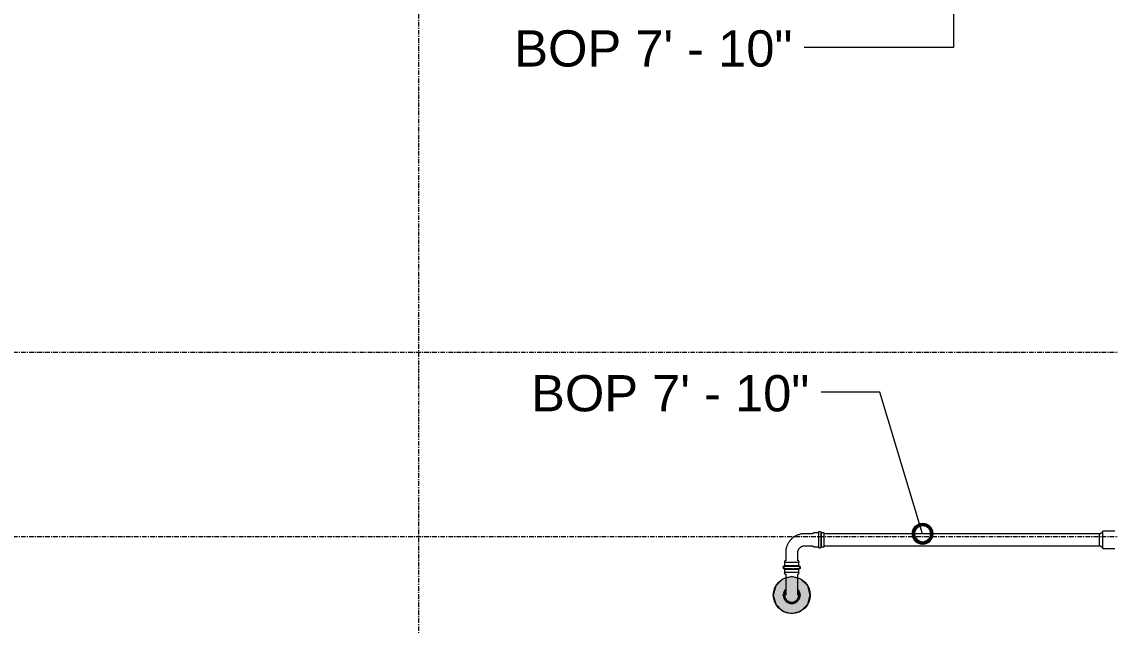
# Model space of a CAD drawing. Header units: inches. Extents: x -3679 to 241, y -496 to 1784.
# Drawn here: x -1645.1 to -1527, y 368.4 to 433.9 of the extents above; entities that cross this region are included whole.
import ezdxf

# ---------------------------------------------------------------- set-up
doc = ezdxf.new("R2010")
doc.units = ezdxf.units.IN
doc.header["$MEASUREMENT"] = 0
doc.linetypes.add('Grid Line', pattern=[0.875, 0.5, -0.125, 0.125, -0.125])
for name, color, linetype, lineweight in [('A-ANNO-NOTE', 250, 'Continuous', 9), ('G-ANNO-DIMS', 251, 'Continuous', 9), ('P-PIPE', 1, 'Continuous', 9), ('P-PIPE-CNTR', 1, 'Continuous', 9), ('S-GRID', 8, 'Continuous', 9)]:
    doc.layers.add(name, color=color, linetype=linetype, lineweight=lineweight)
doc.styles.add('Arial', font='arial.ttf', dxfattribs={"height": 3.934132})

# ---------------------------------------------------------------- blocks, each defined once
blk = doc.blocks.new('Victaulic-VicPress316-Elbow 90-45deg Style P568_P571 - Standard-V8-SECOND LEVEL')
at = {"layer": 'P-PIPE'}
for p, q in [((-1562.28, 375.16), (-1562.28, 374.82)), ((-1561.51, 375.16), (-1562.28, 375.16)), ((-1562.28, 374.82), (-1561.51, 374.82)), ((-1562.28, 374.49), (-1562.28, 374.07)), ((-1560.75, 375.16), (-1561.51, 375.16)), ((-1561.51, 374.82), (-1560.75, 374.82)), ((-1560.75, 374.82), (-1560.75, 375.16)), ((-1560.75, 374.07), (-1560.75, 374.5)), ((-1562.17, 373.92), (-1562.17, 373.03)), ((-1560.86, 373.03), (-1560.86, 373.92))]:
    blk.add_line(p, q, dxfattribs=at)
at = {"layer": 'P-PIPE', "flags": 128}
for points in [[(-1562.28, 374.53), (-1562.29, 374.53), (-1562.29, 374.53), (-1562.3, 374.53), (-1562.3, 374.53), (-1562.31, 374.53), (-1562.32, 374.53), (-1562.32, 374.53), (-1562.33, 374.53), (-1562.33, 374.53), (-1562.34, 374.54), (-1562.34, 374.54), (-1562.35, 374.54), (-1562.35, 374.54), (-1562.36, 374.55), (-1562.36, 374.55), (-1562.37, 374.55), (-1562.37, 374.56), (-1562.38, 374.56), (-1562.38, 374.57), (-1562.39, 374.57), (-1562.39, 374.57), (-1562.39, 374.58), (-1562.4, 374.58), (-1562.4, 374.59), (-1562.4, 374.59), (-1562.41, 374.6), (-1562.41, 374.6), (-1562.41, 374.61), (-1562.41, 374.61), (-1562.42, 374.62), (-1562.42, 374.62), (-1562.42, 374.63), (-1562.42, 374.63), (-1562.42, 374.64), (-1562.42, 374.65), (-1562.43, 374.65), (-1562.43, 374.66), (-1562.43, 374.66), (-1562.43, 374.67), (-1562.43, 374.68), (-1562.43, 374.68), (-1562.43, 374.69), (-1562.43, 374.69), (-1562.42, 374.7), (-1562.42, 374.7), (-1562.42, 374.71), (-1562.42, 374.72), (-1562.42, 374.72), (-1562.42, 374.73), (-1562.41, 374.73), (-1562.41, 374.74), (-1562.41, 374.74), (-1562.41, 374.75), (-1562.4, 374.75), (-1562.4, 374.76), (-1562.4, 374.76), (-1562.39, 374.77), (-1562.39, 374.77), (-1562.38, 374.77), (-1562.38, 374.78), (-1562.38, 374.78), (-1562.37, 374.79), (-1562.37, 374.79), (-1562.36, 374.79), (-1562.36, 374.8), (-1562.35, 374.8), (-1562.35, 374.8), (-1562.34, 374.8), (-1562.34, 374.81), (-1562.33, 374.81), (-1562.32, 374.81), (-1562.32, 374.81), (-1562.31, 374.81), (-1562.31, 374.81), (-1562.3, 374.82), (-1562.3, 374.82), (-1562.29, 374.82), (-1562.28, 374.82), (-1562.28, 374.82)], [(-1561.51, 374.82), (-1561.55, 374.82), (-1561.58, 374.82), (-1561.61, 374.82), (-1561.64, 374.82), (-1561.67, 374.82), (-1561.7, 374.82), (-1561.73, 374.82), (-1561.76, 374.82), (-1561.79, 374.82), (-1561.81, 374.82), (-1561.84, 374.82), (-1561.87, 374.82), (-1561.9, 374.82), (-1561.92, 374.82), (-1561.95, 374.82), (-1561.97, 374.82), (-1562, 374.82), (-1562.02, 374.82), (-1562.04, 374.82), (-1562.06, 374.82), (-1562.09, 374.82), (-1562.11, 374.82), (-1562.12, 374.82), (-1562.14, 374.82), (-1562.16, 374.82), (-1562.18, 374.82), (-1562.19, 374.82), (-1562.2, 374.82), (-1562.22, 374.82), (-1562.23, 374.82), (-1562.24, 374.82), (-1562.25, 374.82), (-1562.26, 374.82), (-1562.26, 374.82), (-1562.27, 374.82), (-1562.27, 374.82), (-1562.28, 374.82), (-1562.28, 374.82), (-1562.28, 374.82), (-1562.28, 374.82)], [(-1562.28, 374.82), (-1562.28, 374.82), (-1562.28, 374.82), (-1562.28, 374.82), (-1562.27, 374.82), (-1562.27, 374.82), (-1562.26, 374.82), (-1562.25, 374.82), (-1562.24, 374.82)], [(-1562.27, 374.53), (-1562.27, 374.53), (-1562.28, 374.53), (-1562.28, 374.53), (-1562.28, 374.53), (-1562.28, 374.53)], [(-1562.28, 374.53), (-1562.28, 374.53), (-1562.28, 374.53), (-1562.28, 374.53), (-1562.27, 374.53), (-1562.27, 374.53), (-1562.26, 374.53), (-1562.25, 374.53), (-1562.24, 374.53), (-1562.23, 374.53), (-1562.22, 374.53), (-1562.21, 374.53), (-1562.19, 374.53), (-1562.18, 374.53), (-1562.16, 374.53), (-1562.15, 374.53), (-1562.13, 374.53), (-1562.11, 374.53), (-1562.09, 374.53), (-1562.07, 374.53), (-1562.05, 374.53), (-1562.03, 374.53), (-1562, 374.53), (-1561.98, 374.53), (-1561.95, 374.53), (-1561.93, 374.53), (-1561.9, 374.53), (-1561.88, 374.53), (-1561.85, 374.53), (-1561.82, 374.53), (-1561.79, 374.53), (-1561.76, 374.53), (-1561.73, 374.53)], [(-1561.65, 374.53), (-1561.61, 374.53), (-1561.58, 374.53), (-1561.55, 374.53), (-1561.52, 374.53), (-1561.51, 374.53)], [(-1560.75, 374.82), (-1560.75, 374.82), (-1560.75, 374.82), (-1560.75, 374.82), (-1560.76, 374.82), (-1560.76, 374.82), (-1560.77, 374.82), (-1560.78, 374.82), (-1560.79, 374.82), (-1560.8, 374.82), (-1560.81, 374.82), (-1560.82, 374.82), (-1560.84, 374.82), (-1560.85, 374.82), (-1560.87, 374.82), (-1560.88, 374.82), (-1560.9, 374.82), (-1560.92, 374.82), (-1560.94, 374.82), (-1560.96, 374.82), (-1560.98, 374.82), (-1561, 374.82), (-1561.03, 374.82), (-1561.05, 374.82), (-1561.08, 374.82), (-1561.1, 374.82), (-1561.13, 374.82), (-1561.15, 374.82), (-1561.18, 374.82), (-1561.21, 374.82), (-1561.24, 374.82), (-1561.27, 374.82), (-1561.3, 374.82), (-1561.32, 374.82), (-1561.35, 374.82), (-1561.38, 374.82), (-1561.42, 374.82), (-1561.45, 374.82), (-1561.48, 374.82), (-1561.51, 374.82), (-1561.51, 374.82)], [(-1561.51, 374.53), (-1561.48, 374.53), (-1561.45, 374.53), (-1561.42, 374.53)], [(-1561.3, 374.53), (-1561.27, 374.53), (-1561.24, 374.53), (-1561.22, 374.53), (-1561.19, 374.53), (-1561.16, 374.53), (-1561.13, 374.53), (-1561.11, 374.53), (-1561.08, 374.53), (-1561.06, 374.53), (-1561.03, 374.53)], [(-1561.03, 374.53), (-1561.01, 374.53), (-1560.99, 374.53), (-1560.97, 374.53), (-1560.94, 374.53), (-1560.92, 374.53), (-1560.91, 374.53), (-1560.89, 374.53), (-1560.87, 374.53), (-1560.85, 374.53), (-1560.84, 374.53), (-1560.83, 374.53), (-1560.81, 374.53), (-1560.8, 374.53), (-1560.79, 374.53), (-1560.78, 374.53), (-1560.77, 374.53), (-1560.77, 374.53), (-1560.76, 374.53), (-1560.76, 374.53), (-1560.75, 374.53), (-1560.75, 374.53), (-1560.75, 374.53), (-1560.75, 374.53)], [(-1560.79, 374.82), (-1560.78, 374.82), (-1560.77, 374.82), (-1560.77, 374.82), (-1560.76, 374.82), (-1560.76, 374.82), (-1560.75, 374.82), (-1560.75, 374.82), (-1560.75, 374.82), (-1560.75, 374.82)], [(-1560.75, 374.53), (-1560.75, 374.53), (-1560.75, 374.53), (-1560.75, 374.53), (-1560.76, 374.53), (-1560.76, 374.53)], [(-1560.75, 374.82), (-1560.74, 374.82), (-1560.74, 374.82), (-1560.73, 374.82), (-1560.73, 374.81), (-1560.72, 374.81), (-1560.71, 374.81), (-1560.71, 374.81), (-1560.7, 374.81), (-1560.7, 374.81), (-1560.69, 374.81), (-1560.69, 374.8), (-1560.68, 374.8), (-1560.68, 374.8), (-1560.67, 374.79), (-1560.67, 374.79), (-1560.66, 374.79), (-1560.66, 374.78), (-1560.65, 374.78), (-1560.65, 374.78), (-1560.64, 374.77), (-1560.64, 374.77), (-1560.64, 374.76), (-1560.63, 374.76), (-1560.63, 374.75), (-1560.63, 374.75), (-1560.62, 374.74), (-1560.62, 374.74), (-1560.62, 374.73), (-1560.62, 374.73), (-1560.61, 374.72), (-1560.61, 374.72), (-1560.61, 374.71), (-1560.61, 374.71), (-1560.61, 374.7), (-1560.61, 374.7), (-1560.6, 374.69), (-1560.6, 374.68), (-1560.6, 374.68), (-1560.6, 374.67), (-1560.6, 374.67), (-1560.6, 374.66), (-1560.6, 374.66), (-1560.6, 374.65), (-1560.61, 374.64), (-1560.61, 374.64), (-1560.61, 374.63), (-1560.61, 374.63), (-1560.61, 374.62), (-1560.61, 374.62), (-1560.62, 374.61), (-1560.62, 374.61), (-1560.62, 374.6), (-1560.62, 374.6), (-1560.63, 374.59), (-1560.63, 374.59), (-1560.63, 374.58), (-1560.64, 374.58), (-1560.64, 374.57), (-1560.65, 374.57), (-1560.65, 374.56), (-1560.65, 374.56), (-1560.66, 374.56), (-1560.66, 374.55), (-1560.67, 374.55), (-1560.67, 374.55), (-1560.68, 374.54), (-1560.68, 374.54), (-1560.69, 374.54), (-1560.69, 374.54), (-1560.7, 374.53), (-1560.71, 374.53), (-1560.71, 374.53), (-1560.72, 374.53), (-1560.72, 374.53), (-1560.73, 374.53), (-1560.73, 374.53), (-1560.74, 374.53), (-1560.75, 374.53), (-1560.75, 374.53)], [(-1562.17, 373.86), (-1562.18, 373.86), (-1562.19, 373.87), (-1562.2, 373.88), (-1562.21, 373.88), (-1562.21, 373.89), (-1562.22, 373.9), (-1562.23, 373.91), (-1562.23, 373.92), (-1562.24, 373.93), (-1562.24, 373.94), (-1562.25, 373.95), (-1562.25, 373.96), (-1562.26, 373.97), (-1562.26, 373.98), (-1562.27, 373.99), (-1562.27, 374), (-1562.27, 374.01), (-1562.28, 374.02), (-1562.28, 374.03), (-1562.28, 374.04), (-1562.28, 374.05), (-1562.28, 374.06), (-1562.28, 374.07), (-1562.28, 374.07)], [(-1560.75, 374.07), (-1560.75, 374.06), (-1560.75, 374.05), (-1560.75, 374.04), (-1560.75, 374.03), (-1560.75, 374.02), (-1560.76, 374.01), (-1560.76, 374), (-1560.76, 373.99), (-1560.77, 373.98), (-1560.77, 373.97), (-1560.77, 373.96), (-1560.78, 373.95), (-1560.78, 373.94), (-1560.79, 373.93), (-1560.8, 373.92), (-1560.8, 373.91), (-1560.81, 373.9), (-1560.82, 373.89), (-1560.82, 373.89), (-1560.83, 373.88), (-1560.84, 373.87), (-1560.85, 373.86), (-1560.86, 373.86), (-1560.86, 373.86)], [(-1562.17, 372.27), (-1562.19, 372.24), (-1562.22, 372.22), (-1562.24, 372.19), (-1562.26, 372.16), (-1562.28, 372.13), (-1562.3, 372.1), (-1562.32, 372.06), (-1562.34, 372.03), (-1562.35, 372), (-1562.37, 371.97), (-1562.38, 371.93), (-1562.39, 371.9), (-1562.4, 371.86), (-1562.41, 371.83), (-1562.41, 371.79), (-1562.42, 371.75), (-1562.42, 371.72), (-1562.43, 371.68), (-1562.43, 371.64), (-1562.43, 371.61), (-1562.42, 371.57), (-1562.42, 371.54), (-1562.42, 371.5), (-1562.41, 371.46), (-1562.4, 371.43), (-1562.39, 371.39), (-1562.38, 371.36), (-1562.37, 371.32), (-1562.36, 371.29), (-1562.34, 371.26), (-1562.33, 371.22), (-1562.31, 371.19), (-1562.29, 371.16), (-1562.27, 371.13), (-1562.25, 371.1), (-1562.23, 371.07), (-1562.21, 371.04), (-1562.18, 371.01), (-1562.16, 370.99), (-1562.13, 370.96), (-1562.1, 370.94), (-1562.08, 370.92), (-1562.05, 370.89), (-1562.02, 370.87), (-1561.99, 370.85), (-1561.95, 370.84), (-1561.92, 370.82), (-1561.89, 370.8), (-1561.85, 370.79), (-1561.82, 370.78), (-1561.79, 370.76), (-1561.75, 370.75), (-1561.72, 370.75), (-1561.68, 370.74), (-1561.64, 370.73), (-1561.61, 370.73), (-1561.57, 370.72), (-1561.53, 370.72), (-1561.51, 370.72)], [(-1562.17, 373.03), (-1562.17, 372.97), (-1562.17, 372.92), (-1562.17, 372.86), (-1562.17, 372.81), (-1562.17, 372.75), (-1562.17, 372.7), (-1562.17, 372.64), (-1562.17, 372.59), (-1562.17, 372.54), (-1562.17, 372.49), (-1562.17, 372.43), (-1562.17, 372.38), (-1562.17, 372.34), (-1562.17, 372.29), (-1562.17, 372.24), (-1562.17, 372.2), (-1562.17, 372.15), (-1562.17, 372.11), (-1562.17, 372.07), (-1562.17, 372.03), (-1562.17, 371.99), (-1562.17, 371.95), (-1562.17, 371.92), (-1562.17, 371.89), (-1562.17, 371.86), (-1562.17, 371.83), (-1562.17, 371.8), (-1562.17, 371.77), (-1562.17, 371.75), (-1562.17, 371.73), (-1562.17, 371.71), (-1562.17, 371.69), (-1562.17, 371.68), (-1562.17, 371.67), (-1562.17, 371.66), (-1562.17, 371.65), (-1562.17, 371.64), (-1562.17, 371.64), (-1562.17, 371.64), (-1562.17, 371.64)], [(-1561.51, 370.72), (-1561.48, 370.72), (-1561.44, 370.73), (-1561.41, 370.73), (-1561.37, 370.73), (-1561.33, 370.74), (-1561.3, 370.75), (-1561.26, 370.76), (-1561.23, 370.77), (-1561.19, 370.78), (-1561.16, 370.8), (-1561.13, 370.81), (-1561.09, 370.83), (-1561.06, 370.84), (-1561.03, 370.86), (-1561, 370.88), (-1560.97, 370.9), (-1560.94, 370.93), (-1560.91, 370.95), (-1560.89, 370.97), (-1560.86, 371), (-1560.84, 371.03), (-1560.81, 371.05), (-1560.79, 371.08), (-1560.77, 371.11), (-1560.75, 371.14), (-1560.73, 371.17), (-1560.71, 371.21), (-1560.69, 371.24), (-1560.68, 371.27), (-1560.66, 371.3), (-1560.65, 371.34), (-1560.64, 371.37), (-1560.63, 371.41), (-1560.62, 371.44), (-1560.62, 371.48), (-1560.61, 371.52), (-1560.61, 371.55), (-1560.6, 371.59), (-1560.6, 371.63), (-1560.6, 371.66), (-1560.61, 371.7), (-1560.61, 371.73), (-1560.61, 371.77), (-1560.62, 371.81), (-1560.63, 371.84), (-1560.64, 371.88), (-1560.65, 371.91), (-1560.66, 371.95), (-1560.67, 371.98), (-1560.69, 372.01), (-1560.7, 372.05), (-1560.72, 372.08), (-1560.74, 372.11), (-1560.76, 372.14), (-1560.78, 372.17), (-1560.8, 372.2), (-1560.82, 372.23), (-1560.85, 372.26)], [(-1560.86, 371.64), (-1560.86, 371.64), (-1560.86, 371.64), (-1560.86, 371.65), (-1560.86, 371.65), (-1560.86, 371.66), (-1560.86, 371.67), (-1560.86, 371.69), (-1560.86, 371.71), (-1560.86, 371.72), (-1560.86, 371.74), (-1560.86, 371.77), (-1560.86, 371.79), (-1560.86, 371.82), (-1560.86, 371.85), (-1560.86, 371.88), (-1560.86, 371.91), (-1560.86, 371.94), (-1560.86, 371.98), (-1560.86, 372.02), (-1560.86, 372.06), (-1560.86, 372.1), (-1560.86, 372.14), (-1560.86, 372.18), (-1560.86, 372.23), (-1560.86, 372.28), (-1560.86, 372.32), (-1560.86, 372.37), (-1560.86, 372.42), (-1560.86, 372.47), (-1560.86, 372.52), (-1560.86, 372.58), (-1560.86, 372.63), (-1560.86, 372.68), (-1560.86, 372.74), (-1560.86, 372.79), (-1560.86, 372.85), (-1560.86, 372.9), (-1560.86, 372.96), (-1560.86, 373.01), (-1560.86, 373.03)], [(-1562.18, 372.02), (-1562.19, 372), (-1562.2, 371.97), (-1562.22, 371.94), (-1562.23, 371.91), (-1562.24, 371.88), (-1562.25, 371.85), (-1562.26, 371.83), (-1562.26, 371.8), (-1562.27, 371.77), (-1562.27, 371.73), (-1562.28, 371.7), (-1562.28, 371.67), (-1562.28, 371.64), (-1562.28, 371.61), (-1562.28, 371.58), (-1562.28, 371.55), (-1562.27, 371.52), (-1562.27, 371.49), (-1562.26, 371.46), (-1562.25, 371.43), (-1562.25, 371.4), (-1562.24, 371.37), (-1562.22, 371.34), (-1562.21, 371.32), (-1562.2, 371.29), (-1562.18, 371.26), (-1562.17, 371.23), (-1562.15, 371.21), (-1562.13, 371.18), (-1562.12, 371.16), (-1562.1, 371.14), (-1562.08, 371.11), (-1562.05, 371.09), (-1562.03, 371.07), (-1562.01, 371.05), (-1561.99, 371.03), (-1561.96, 371.01), (-1561.94, 370.99), (-1561.91, 370.98), (-1561.88, 370.96), (-1561.86, 370.95), (-1561.83, 370.94), (-1561.8, 370.92), (-1561.77, 370.91), (-1561.74, 370.9), (-1561.71, 370.89), (-1561.68, 370.89), (-1561.65, 370.88), (-1561.62, 370.88), (-1561.59, 370.87), (-1561.56, 370.87), (-1561.53, 370.87), (-1561.51, 370.87)], [(-1561.51, 370.87), (-1561.48, 370.87), (-1561.45, 370.87), (-1561.42, 370.87), (-1561.39, 370.88), (-1561.36, 370.88), (-1561.33, 370.89), (-1561.3, 370.9), (-1561.27, 370.91), (-1561.24, 370.92), (-1561.22, 370.93), (-1561.19, 370.94), (-1561.16, 370.96), (-1561.13, 370.97), (-1561.11, 370.99), (-1561.08, 371), (-1561.06, 371.02), (-1561.03, 371.04), (-1561.01, 371.06), (-1560.99, 371.08), (-1560.97, 371.1), (-1560.94, 371.12), (-1560.92, 371.15), (-1560.91, 371.17), (-1560.89, 371.2), (-1560.87, 371.22), (-1560.85, 371.25), (-1560.84, 371.27), (-1560.83, 371.3), (-1560.81, 371.33), (-1560.8, 371.36), (-1560.79, 371.39), (-1560.78, 371.42), (-1560.77, 371.44), (-1560.77, 371.47), (-1560.76, 371.5), (-1560.76, 371.54), (-1560.75, 371.57), (-1560.75, 371.6), (-1560.75, 371.63), (-1560.75, 371.66), (-1560.75, 371.69), (-1560.75, 371.72), (-1560.76, 371.75), (-1560.76, 371.78), (-1560.77, 371.81), (-1560.78, 371.84), (-1560.78, 371.87), (-1560.79, 371.9), (-1560.81, 371.93), (-1560.82, 371.95), (-1560.83, 371.98), (-1560.85, 372.01), (-1560.86, 372.03)]]:
    blk.add_lwpolyline(points, dxfattribs=at)
blk = doc.blocks.new('Victaulic-VicPress316-Elbow 90-45deg Style P568_P571 - Standard-V64-SECOND LEVEL')
at = {"layer": 'P-PIPE'}
for p, q in [((-0.77, 3.52), (-0.77, 3.18)), ((0.77, 3.52), (-0.77, 3.52)), ((-0.77, 3.18), (0.77, 3.18)), ((-0.77, 2.87), (-0.77, 2.44)), ((0.77, 3.18), (0.77, 3.52)), ((0.77, 2.44), (0.77, 2.87)), ((-0.66, 2.28), (-0.66, 1.39)), ((0.66, 1.39), (0.66, 2.28)), ((-3.18, 0.77), (-3.52, 0.77)), ((-3.52, 0.77), (-3.52, -0.77)), ((-3.18, -0.77), (-3.18, 0.77)), ((-2.44, 0.77), (-2.89, 0.77)), ((-2.89, -0.77), (-2.89, 0.77)), ((-1.39, 0.66), (-2.28, 0.66)), ((-3.52, -0.77), (-3.18, -0.77)), ((-2.89, -0.77), (-2.44, -0.77)), ((-2.28, -0.66), (-1.39, -0.66))]:
    blk.add_line(p, q, dxfattribs=at)
at = {"layer": 'P-PIPE', "flags": 128}
for points in [[(-0.77, 2.89), (-0.77, 2.89), (-0.78, 2.89), (-0.78, 2.89), (-0.79, 2.89), (-0.8, 2.89), (-0.8, 2.89), (-0.81, 2.9), (-0.81, 2.9), (-0.82, 2.9), (-0.82, 2.9), (-0.83, 2.9), (-0.83, 2.91), (-0.84, 2.91), (-0.84, 2.91), (-0.85, 2.92), (-0.85, 2.92), (-0.86, 2.92), (-0.86, 2.93), (-0.87, 2.93), (-0.87, 2.93), (-0.87, 2.94), (-0.88, 2.94), (-0.88, 2.95), (-0.89, 2.95), (-0.89, 2.96), (-0.89, 2.96), (-0.89, 2.97), (-0.9, 2.97), (-0.9, 2.98), (-0.9, 2.98), (-0.9, 2.99), (-0.91, 2.99), (-0.91, 3), (-0.91, 3.01), (-0.91, 3.01), (-0.91, 3.02), (-0.91, 3.02), (-0.91, 3.03), (-0.91, 3.03), (-0.91, 3.04), (-0.91, 3.05), (-0.91, 3.05), (-0.91, 3.06), (-0.91, 3.06), (-0.91, 3.07), (-0.91, 3.07), (-0.91, 3.08), (-0.9, 3.09), (-0.9, 3.09), (-0.9, 3.1), (-0.9, 3.1), (-0.89, 3.11), (-0.89, 3.11), (-0.89, 3.12), (-0.88, 3.12), (-0.88, 3.13), (-0.88, 3.13), (-0.87, 3.14), (-0.87, 3.14), (-0.86, 3.14), (-0.86, 3.15), (-0.86, 3.15), (-0.85, 3.15), (-0.85, 3.16), (-0.84, 3.16), (-0.84, 3.16), (-0.83, 3.17), (-0.83, 3.17), (-0.82, 3.17), (-0.82, 3.17), (-0.81, 3.17), (-0.8, 3.18), (-0.8, 3.18), (-0.79, 3.18), (-0.79, 3.18), (-0.78, 3.18), (-0.78, 3.18), (-0.77, 3.18), (-0.77, 3.18)], [(0.77, 3.18), (0.77, 3.18), (0.76, 3.18), (0.76, 3.18), (0.76, 3.18), (0.75, 3.18), (0.74, 3.18), (0.74, 3.18), (0.73, 3.18), (0.72, 3.18), (0.71, 3.18), (0.69, 3.18), (0.68, 3.18), (0.67, 3.18), (0.65, 3.18), (0.63, 3.18), (0.61, 3.18), (0.6, 3.18), (0.58, 3.18), (0.56, 3.18), (0.53, 3.18), (0.51, 3.18), (0.49, 3.18), (0.46, 3.18), (0.44, 3.18), (0.41, 3.18), (0.39, 3.18), (0.36, 3.18), (0.33, 3.18), (0.31, 3.18), (0.28, 3.18), (0.25, 3.18), (0.22, 3.18), (0.19, 3.18), (0.16, 3.18), (0.13, 3.18), (0.1, 3.18), (0.07, 3.18), (0.04, 3.18), (0.01, 3.18), (-0.02, 3.18), (-0.05, 3.18), (-0.08, 3.18), (-0.11, 3.18), (-0.14, 3.18), (-0.17, 3.18), (-0.2, 3.18), (-0.23, 3.18), (-0.26, 3.18), (-0.29, 3.18), (-0.32, 3.18), (-0.35, 3.18), (-0.37, 3.18), (-0.4, 3.18), (-0.43, 3.18), (-0.45, 3.18), (-0.48, 3.18), (-0.5, 3.18), (-0.52, 3.18), (-0.54, 3.18), (-0.57, 3.18), (-0.59, 3.18), (-0.6, 3.18), (-0.62, 3.18), (-0.64, 3.18), (-0.66, 3.18), (-0.67, 3.18), (-0.69, 3.18), (-0.7, 3.18), (-0.71, 3.18), (-0.72, 3.18), (-0.73, 3.18), (-0.74, 3.18), (-0.75, 3.18), (-0.75, 3.18), (-0.76, 3.18), (-0.76, 3.18), (-0.77, 3.18), (-0.77, 3.18), (-0.77, 3.18)], [(-0.77, 3.18), (-0.77, 3.18), (-0.76, 3.18), (-0.76, 3.18), (-0.76, 3.18), (-0.75, 3.18), (-0.74, 3.18), (-0.74, 3.18), (-0.73, 3.18)], [(-0.77, 2.89), (-0.77, 2.89), (-0.76, 2.89), (-0.76, 2.89), (-0.76, 2.89), (-0.75, 2.89), (-0.74, 2.89), (-0.74, 2.89), (-0.73, 2.89), (-0.72, 2.89), (-0.71, 2.89), (-0.69, 2.89), (-0.68, 2.89), (-0.67, 2.89), (-0.65, 2.89), (-0.63, 2.89), (-0.61, 2.89), (-0.6, 2.89), (-0.58, 2.89), (-0.56, 2.89), (-0.54, 2.89)], [(-0.75, 2.89), (-0.76, 2.89), (-0.76, 2.89), (-0.77, 2.89), (-0.77, 2.89), (-0.77, 2.89)], [(-0.66, 2.22), (-0.67, 2.23), (-0.67, 2.23), (-0.68, 2.24), (-0.69, 2.25), (-0.7, 2.26), (-0.7, 2.27), (-0.71, 2.27), (-0.72, 2.28), (-0.72, 2.29), (-0.73, 2.3), (-0.73, 2.31), (-0.74, 2.32), (-0.74, 2.33), (-0.75, 2.34), (-0.75, 2.35), (-0.76, 2.36), (-0.76, 2.37), (-0.76, 2.38), (-0.76, 2.39), (-0.76, 2.4), (-0.77, 2.42), (-0.77, 2.43), (-0.77, 2.44), (-0.77, 2.44)], [(-0.53, 2.89), (-0.51, 2.89), (-0.49, 2.89), (-0.46, 2.89), (-0.44, 2.89), (-0.41, 2.89), (-0.39, 2.89), (-0.36, 2.89), (-0.33, 2.89), (-0.31, 2.89), (-0.28, 2.89), (-0.25, 2.89), (-0.22, 2.89), (-0.19, 2.89), (-0.16, 2.89), (-0.13, 2.89), (-0.1, 2.89), (-0.07, 2.89), (-0.04, 2.89), (-0.01, 2.89), (0.02, 2.89), (0.05, 2.89), (0.08, 2.89), (0.11, 2.89), (0.14, 2.89), (0.17, 2.89), (0.2, 2.89), (0.23, 2.89), (0.26, 2.89), (0.29, 2.89), (0.32, 2.89), (0.35, 2.89), (0.37, 2.89), (0.4, 2.89), (0.43, 2.89)], [(0.48, 2.89), (0.5, 2.89), (0.52, 2.89), (0.54, 2.89), (0.57, 2.89), (0.59, 2.89), (0.6, 2.89), (0.62, 2.89), (0.64, 2.89), (0.66, 2.89), (0.67, 2.89), (0.69, 2.89), (0.7, 2.89), (0.71, 2.89), (0.72, 2.89), (0.73, 2.89), (0.74, 2.89), (0.75, 2.89), (0.75, 2.89), (0.76, 2.89), (0.76, 2.89), (0.77, 2.89), (0.77, 2.89), (0.77, 2.89)], [(0.77, 2.44), (0.77, 2.43), (0.77, 2.42), (0.76, 2.41), (0.76, 2.4), (0.76, 2.38), (0.76, 2.37), (0.76, 2.36), (0.75, 2.35), (0.75, 2.34), (0.74, 2.33), (0.74, 2.32), (0.74, 2.31), (0.73, 2.3), (0.72, 2.29), (0.72, 2.29), (0.71, 2.28), (0.71, 2.27), (0.7, 2.26), (0.69, 2.25), (0.68, 2.24), (0.68, 2.24), (0.67, 2.23), (0.66, 2.22), (0.66, 2.22)], [(0.72, 3.18), (0.73, 3.18), (0.74, 3.18), (0.75, 3.18), (0.75, 3.18), (0.76, 3.18), (0.76, 3.18), (0.77, 3.18), (0.77, 3.18), (0.77, 3.18)], [(0.77, 2.89), (0.77, 2.89), (0.76, 2.89), (0.76, 2.89), (0.76, 2.89), (0.75, 2.89), (0.74, 2.89)], [(0.77, 3.18), (0.77, 3.18), (0.78, 3.18), (0.78, 3.18), (0.79, 3.18), (0.8, 3.18), (0.8, 3.18), (0.81, 3.18), (0.81, 3.17), (0.82, 3.17), (0.82, 3.17), (0.83, 3.17), (0.83, 3.17), (0.84, 3.16), (0.84, 3.16), (0.85, 3.16), (0.85, 3.15), (0.86, 3.15), (0.86, 3.15), (0.87, 3.14), (0.87, 3.14), (0.87, 3.13), (0.88, 3.13), (0.88, 3.12), (0.89, 3.12), (0.89, 3.11), (0.89, 3.11), (0.89, 3.1), (0.9, 3.1), (0.9, 3.09), (0.9, 3.09), (0.9, 3.08), (0.91, 3.08), (0.91, 3.07), (0.91, 3.07), (0.91, 3.06), (0.91, 3.05), (0.91, 3.05), (0.91, 3.04), (0.91, 3.04), (0.91, 3.03), (0.91, 3.03), (0.91, 3.02), (0.91, 3.01), (0.91, 3.01), (0.91, 3), (0.91, 3), (0.91, 2.99), (0.9, 2.99), (0.9, 2.98), (0.9, 2.98), (0.9, 2.97), (0.89, 2.97), (0.89, 2.96), (0.89, 2.96), (0.88, 2.95), (0.88, 2.95), (0.88, 2.94), (0.87, 2.94), (0.87, 2.93), (0.86, 2.93), (0.86, 2.92), (0.86, 2.92), (0.85, 2.92), (0.85, 2.91), (0.84, 2.91), (0.84, 2.91), (0.83, 2.91), (0.83, 2.9), (0.82, 2.9), (0.82, 2.9), (0.81, 2.9), (0.8, 2.9), (0.8, 2.89), (0.79, 2.89), (0.79, 2.89), (0.78, 2.89), (0.78, 2.89), (0.77, 2.89), (0.77, 2.89)], [(-0.66, 1.39), (-0.66, 1.36), (-0.66, 1.33), (-0.66, 1.3), (-0.67, 1.28), (-0.67, 1.25), (-0.68, 1.22), (-0.69, 1.19), (-0.69, 1.16), (-0.7, 1.13), (-0.72, 1.11), (-0.73, 1.08), (-0.74, 1.05), (-0.75, 1.03), (-0.77, 1), (-0.79, 0.98), (-0.8, 0.95), (-0.82, 0.93), (-0.84, 0.91), (-0.86, 0.89), (-0.88, 0.87), (-0.9, 0.85), (-0.92, 0.83), (-0.95, 0.81), (-0.97, 0.79), (-1, 0.77), (-1.02, 0.76), (-1.05, 0.74), (-1.07, 0.73), (-1.1, 0.72), (-1.13, 0.71), (-1.15, 0.7), (-1.18, 0.69), (-1.21, 0.68), (-1.24, 0.67), (-1.27, 0.67), (-1.3, 0.66), (-1.33, 0.66), (-1.36, 0.66), (-1.39, 0.66), (-1.39, 0.66)], [(-1.39, -0.66), (-1.31, -0.66), (-1.23, -0.65), (-1.15, -0.64), (-1.07, -0.63), (-0.99, -0.62), (-0.91, -0.6), (-0.83, -0.58), (-0.75, -0.55), (-0.67, -0.53), (-0.59, -0.5), (-0.52, -0.46), (-0.45, -0.43), (-0.37, -0.39), (-0.3, -0.34), (-0.24, -0.3), (-0.17, -0.25), (-0.1, -0.2), (-0.04, -0.15), (0.02, -0.09), (0.08, -0.04), (0.13, 0.02), (0.19, 0.09), (0.24, 0.15), (0.29, 0.22), (0.33, 0.29), (0.38, 0.35), (0.42, 0.43), (0.45, 0.5), (0.49, 0.57), (0.52, 0.65), (0.55, 0.73), (0.57, 0.81), (0.59, 0.88), (0.61, 0.96), (0.63, 1.04), (0.64, 1.13), (0.65, 1.21), (0.65, 1.29), (0.66, 1.37), (0.66, 1.39)], [(-3.18, 0.77), (-3.18, 0.77), (-3.18, 0.78), (-3.18, 0.78), (-3.18, 0.79), (-3.18, 0.8), (-3.18, 0.8), (-3.18, 0.81), (-3.17, 0.81), (-3.17, 0.82), (-3.17, 0.82), (-3.17, 0.83), (-3.17, 0.83), (-3.16, 0.84), (-3.16, 0.84), (-3.16, 0.85), (-3.15, 0.85), (-3.15, 0.86), (-3.15, 0.86), (-3.14, 0.87), (-3.14, 0.87), (-3.13, 0.87), (-3.13, 0.88), (-3.12, 0.88), (-3.12, 0.89), (-3.11, 0.89), (-3.11, 0.89), (-3.1, 0.89), (-3.1, 0.9), (-3.09, 0.9), (-3.09, 0.9), (-3.08, 0.9), (-3.08, 0.91), (-3.07, 0.91), (-3.07, 0.91), (-3.06, 0.91), (-3.05, 0.91), (-3.05, 0.91), (-3.04, 0.91), (-3.04, 0.91), (-3.03, 0.91), (-3.03, 0.91), (-3.02, 0.91), (-3.01, 0.91), (-3.01, 0.91), (-3, 0.91), (-3, 0.91), (-2.99, 0.91), (-2.99, 0.9), (-2.98, 0.9), (-2.98, 0.9), (-2.97, 0.9), (-2.97, 0.89), (-2.96, 0.89), (-2.96, 0.89), (-2.95, 0.88), (-2.95, 0.88), (-2.94, 0.88), (-2.94, 0.87), (-2.93, 0.87), (-2.93, 0.86), (-2.92, 0.86), (-2.92, 0.86), (-2.92, 0.85), (-2.91, 0.85), (-2.91, 0.84), (-2.91, 0.84), (-2.91, 0.83), (-2.9, 0.83), (-2.9, 0.82), (-2.9, 0.82), (-2.9, 0.81), (-2.9, 0.8), (-2.89, 0.8), (-2.89, 0.79), (-2.89, 0.79), (-2.89, 0.78), (-2.89, 0.78), (-2.89, 0.77), (-2.89, 0.77)], [(-3.18, 0.77), (-3.18, 0.77), (-3.18, 0.76), (-3.18, 0.76), (-3.18, 0.76), (-3.18, 0.75), (-3.18, 0.74), (-3.18, 0.74), (-3.18, 0.73), (-3.18, 0.72), (-3.18, 0.71), (-3.18, 0.69), (-3.18, 0.68), (-3.18, 0.67), (-3.18, 0.65), (-3.18, 0.63), (-3.18, 0.61), (-3.18, 0.6), (-3.18, 0.58), (-3.18, 0.56), (-3.18, 0.53), (-3.18, 0.51), (-3.18, 0.49), (-3.18, 0.46), (-3.18, 0.44), (-3.18, 0.41), (-3.18, 0.39), (-3.18, 0.36), (-3.18, 0.33), (-3.18, 0.31), (-3.18, 0.28), (-3.18, 0.25), (-3.18, 0.22), (-3.18, 0.19), (-3.18, 0.16), (-3.18, 0.13), (-3.18, 0.1), (-3.18, 0.07), (-3.18, 0.04), (-3.18, 0.01), (-3.18, -0.02), (-3.18, -0.05), (-3.18, -0.08), (-3.18, -0.11), (-3.18, -0.14), (-3.18, -0.17), (-3.18, -0.2), (-3.18, -0.23), (-3.18, -0.26), (-3.18, -0.29), (-3.18, -0.32), (-3.18, -0.35), (-3.18, -0.37), (-3.18, -0.4), (-3.18, -0.43), (-3.18, -0.45), (-3.18, -0.48), (-3.18, -0.5), (-3.18, -0.52), (-3.18, -0.54), (-3.18, -0.57), (-3.18, -0.59), (-3.18, -0.6), (-3.18, -0.62), (-3.18, -0.64), (-3.18, -0.66), (-3.18, -0.67), (-3.18, -0.69), (-3.18, -0.7), (-3.18, -0.71), (-3.18, -0.72), (-3.18, -0.73), (-3.18, -0.74), (-3.18, -0.75), (-3.18, -0.75), (-3.18, -0.76), (-3.18, -0.76), (-3.18, -0.77), (-3.18, -0.77), (-3.18, -0.77)], [(-3.18, 0.72), (-3.18, 0.73), (-3.18, 0.74), (-3.18, 0.75), (-3.18, 0.75), (-3.18, 0.76), (-3.18, 0.76), (-3.18, 0.77), (-3.18, 0.77), (-3.18, 0.77)], [(-2.89, -0.77), (-2.89, -0.77), (-2.89, -0.76), (-2.89, -0.76), (-2.89, -0.76), (-2.89, -0.75), (-2.89, -0.74), (-2.89, -0.74), (-2.89, -0.73), (-2.89, -0.72), (-2.89, -0.71), (-2.89, -0.69), (-2.89, -0.68), (-2.89, -0.67), (-2.89, -0.65), (-2.89, -0.63), (-2.89, -0.61), (-2.89, -0.6), (-2.89, -0.58), (-2.89, -0.56), (-2.89, -0.53), (-2.89, -0.51), (-2.89, -0.49), (-2.89, -0.46), (-2.89, -0.44), (-2.89, -0.41), (-2.89, -0.39), (-2.89, -0.36), (-2.89, -0.33), (-2.89, -0.31), (-2.89, -0.28), (-2.89, -0.25), (-2.89, -0.22), (-2.89, -0.19), (-2.89, -0.16), (-2.89, -0.13), (-2.89, -0.1), (-2.89, -0.07), (-2.89, -0.04), (-2.89, -0.01), (-2.89, 0.02), (-2.89, 0.05), (-2.89, 0.08), (-2.89, 0.11), (-2.89, 0.14), (-2.89, 0.17), (-2.89, 0.2), (-2.89, 0.23), (-2.89, 0.26), (-2.89, 0.29), (-2.89, 0.32), (-2.89, 0.35), (-2.89, 0.37), (-2.89, 0.4), (-2.89, 0.43), (-2.89, 0.45), (-2.89, 0.48), (-2.89, 0.5), (-2.89, 0.52), (-2.89, 0.54), (-2.89, 0.57), (-2.89, 0.59), (-2.89, 0.6), (-2.89, 0.62), (-2.89, 0.64), (-2.89, 0.66), (-2.89, 0.67), (-2.89, 0.69), (-2.89, 0.7), (-2.89, 0.71), (-2.89, 0.72), (-2.89, 0.73), (-2.89, 0.74), (-2.89, 0.75), (-2.89, 0.75), (-2.89, 0.76), (-2.89, 0.76), (-2.89, 0.77), (-2.89, 0.77), (-2.89, 0.77)], [(-2.89, 0.77), (-2.89, 0.77), (-2.89, 0.76), (-2.89, 0.76), (-2.89, 0.76), (-2.89, 0.75), (-2.89, 0.74), (-2.89, 0.74), (-2.89, 0.73)], [(-2.44, 0.77), (-2.43, 0.77), (-2.42, 0.77), (-2.41, 0.76), (-2.4, 0.76), (-2.38, 0.76), (-2.37, 0.76), (-2.36, 0.76), (-2.35, 0.75), (-2.34, 0.75), (-2.33, 0.74), (-2.32, 0.74), (-2.31, 0.74), (-2.3, 0.73), (-2.29, 0.72), (-2.29, 0.72), (-2.28, 0.71), (-2.27, 0.71), (-2.26, 0.7), (-2.25, 0.69), (-2.24, 0.68), (-2.24, 0.68), (-2.23, 0.67), (-2.22, 0.66), (-2.22, 0.66)], [(-3.18, -0.77), (-3.18, -0.77), (-3.18, -0.76), (-3.18, -0.76), (-3.18, -0.76), (-3.18, -0.75), (-3.18, -0.74), (-3.18, -0.74), (-3.18, -0.73)], [(-2.89, -0.77), (-2.89, -0.77), (-2.89, -0.78), (-2.89, -0.78), (-2.89, -0.79), (-2.89, -0.8), (-2.89, -0.8), (-2.9, -0.81), (-2.9, -0.81), (-2.9, -0.82), (-2.9, -0.82), (-2.9, -0.83), (-2.91, -0.83), (-2.91, -0.84), (-2.91, -0.84), (-2.92, -0.85), (-2.92, -0.85), (-2.92, -0.86), (-2.93, -0.86), (-2.93, -0.87), (-2.93, -0.87), (-2.94, -0.87), (-2.94, -0.88), (-2.95, -0.88), (-2.95, -0.89), (-2.96, -0.89), (-2.96, -0.89), (-2.97, -0.89), (-2.97, -0.9), (-2.98, -0.9), (-2.98, -0.9), (-2.99, -0.9), (-2.99, -0.91), (-3, -0.91), (-3.01, -0.91), (-3.01, -0.91), (-3.02, -0.91), (-3.02, -0.91), (-3.03, -0.91), (-3.03, -0.91), (-3.04, -0.91), (-3.05, -0.91), (-3.05, -0.91), (-3.06, -0.91), (-3.06, -0.91), (-3.07, -0.91), (-3.07, -0.91), (-3.08, -0.91), (-3.09, -0.9), (-3.09, -0.9), (-3.1, -0.9), (-3.1, -0.9), (-3.11, -0.89), (-3.11, -0.89), (-3.12, -0.89), (-3.12, -0.88), (-3.13, -0.88), (-3.13, -0.88), (-3.14, -0.87), (-3.14, -0.87), (-3.14, -0.86), (-3.15, -0.86), (-3.15, -0.86), (-3.15, -0.85), (-3.16, -0.85), (-3.16, -0.84), (-3.16, -0.84), (-3.17, -0.83), (-3.17, -0.83), (-3.17, -0.82), (-3.17, -0.82), (-3.17, -0.81), (-3.18, -0.8), (-3.18, -0.8), (-3.18, -0.79), (-3.18, -0.79), (-3.18, -0.78), (-3.18, -0.78), (-3.18, -0.77), (-3.18, -0.77)], [(-2.89, -0.72), (-2.89, -0.73), (-2.89, -0.74), (-2.89, -0.75), (-2.89, -0.75), (-2.89, -0.76), (-2.89, -0.76), (-2.89, -0.77), (-2.89, -0.77), (-2.89, -0.77)], [(-2.22, -0.66), (-2.23, -0.67), (-2.23, -0.67), (-2.24, -0.68), (-2.25, -0.69), (-2.26, -0.7), (-2.27, -0.7), (-2.27, -0.71), (-2.28, -0.72), (-2.29, -0.72), (-2.3, -0.73), (-2.31, -0.73), (-2.32, -0.74), (-2.33, -0.74), (-2.34, -0.75), (-2.35, -0.75), (-2.36, -0.76), (-2.37, -0.76), (-2.38, -0.76), (-2.39, -0.76), (-2.4, -0.76), (-2.42, -0.77), (-2.43, -0.77), (-2.44, -0.77), (-2.44, -0.77)]]:
    blk.add_lwpolyline(points, dxfattribs=at)

msp = doc.modelspace()

# ---------------------------------------------------------------- hatches: boundary and pattern name
at = {"layer": 'A-ANNO-NOTE'}
h = msp.add_hatch(color=256, dxfattribs=at)
edge = h.paths.add_edge_path(flags=0)
edge.add_arc((-1561.51, 371.64), 2, 0, 360)
msp.add_hatch(color=256, dxfattribs=at).paths.add_polyline_path([(-1561.51, 369.64), (-1560.51, 369.9), (-1559.78, 370.64), (-1559.51, 371.64), (-1559.78, 372.64), (-1560.51, 373.37), (-1561.51, 373.64), (-1562.51, 373.37), (-1563.25, 372.64), (-1563.51, 371.64), (-1563.25, 370.64), (-1562.51, 369.9)], flags=0)

# ---------------------------------------------------------------- linework, layer by layer
for p, q in [((-1562.51, 373.37), (-1563.25, 372.64)), ((-1561.51, 373.64), (-1562.51, 373.37)), ((-1560.51, 373.37), (-1561.51, 373.64)), ((-1559.78, 372.64), (-1560.51, 373.37)), ((-1563.25, 372.64), (-1563.51, 371.64)), ((-1559.51, 371.64), (-1559.78, 372.64)), ((-1563.51, 371.64), (-1563.25, 370.64)), ((-1559.78, 370.64), (-1559.51, 371.64)), ((-1563.25, 370.64), (-1562.51, 369.9)), ((-1562.51, 369.9), (-1561.51, 369.64)), ((-1561.51, 369.64), (-1560.51, 369.9)), ((-1560.51, 369.9), (-1559.78, 370.64))]:
    msp.add_line(p, q, dxfattribs=at)
msp.add_circle((-1561.51, 371.64), 2, dxfattribs=at)
at = {"layer": 'G-ANNO-DIMS'}
for p, q in [((-1543.97, 440.52), (-1543.97, 431.09)), ((-1543.97, 431.09), (-1560.16, 431.09)), ((-1551.95, 393.66), (-1558.33, 393.66)), ((-1547.31, 378.29), (-1551.95, 393.66))]:
    msp.add_line(p, q, dxfattribs=at)
at = {"layer": 'G-ANNO-DIMS', "lineweight": 50}
msp.add_circle((-1547.31, 378.29), 1, dxfattribs=at)
at = {"layer": 'P-PIPE'}
for p, q in [((-1528.17, 378.29), (-1557.99, 378.29)), ((-1527.76, 378.45), (-1528.17, 378.2)), ((-1528.17, 378.29), (-1528.17, 376.98)), ((-1526.47, 378.59), (-1527.76, 378.59)), ((-1527.76, 376.68), (-1527.76, 378.59)), ((-1557.99, 376.98), (-1528.17, 376.98)), ((-1528.17, 377.07), (-1527.76, 376.82)), ((-1527.76, 376.68), (-1526.47, 376.68))]:
    msp.add_line(p, q, dxfattribs=at)
at = {"layer": 'P-PIPE-CNTR'}
for p, q in [((-1562.51, 371.64), (-1562.25, 371.64)), ((-1561.51, 370.64), (-1561.51, 370.9)), ((-1560.78, 371.64), (-1560.51, 371.64))]:
    msp.add_line(p, q, dxfattribs=at)
at = {"layer": 'S-GRID', "linetype": 'Grid Line'}
for p, q in [((-1602, 1771.74), (-1602, -484.26)), ((-3666.39, 398), (228, 398)), ((-3666.39, 378), (228, 378))]:
    msp.add_line(p, q, dxfattribs=at)

# ---------------------------------------------------------------- block references
at = {"layer": 'P-PIPE', "rotation": 180}
msp.add_blockref('Victaulic-VicPress316-Elbow 90-45deg Style P568_P571 - Standard-V64-SECOND LEVEL', (-1561.51, 377.64), dxfattribs=at)
at = {"layer": 'P-PIPE'}
msp.add_blockref('Victaulic-VicPress316-Elbow 90-45deg Style P568_P571 - Standard-V8-SECOND LEVEL', (0, 0), dxfattribs=at)

# ---------------------------------------------------------------- texts
at = {"layer": 'G-ANNO-DIMS', "char_height": 3.9341, "width": 35.952, "attachment_point": 1, "line_spacing_factor": 0.938532, "style": 'Arial'}
for insert in [(-1591.62, 432.96), (-1589.79, 395.52)]:
    msp.add_mtext('BOP 7\' - 10"', dxfattribs=dict(at, insert=insert))

doc.saveas('drawing.dxf')
